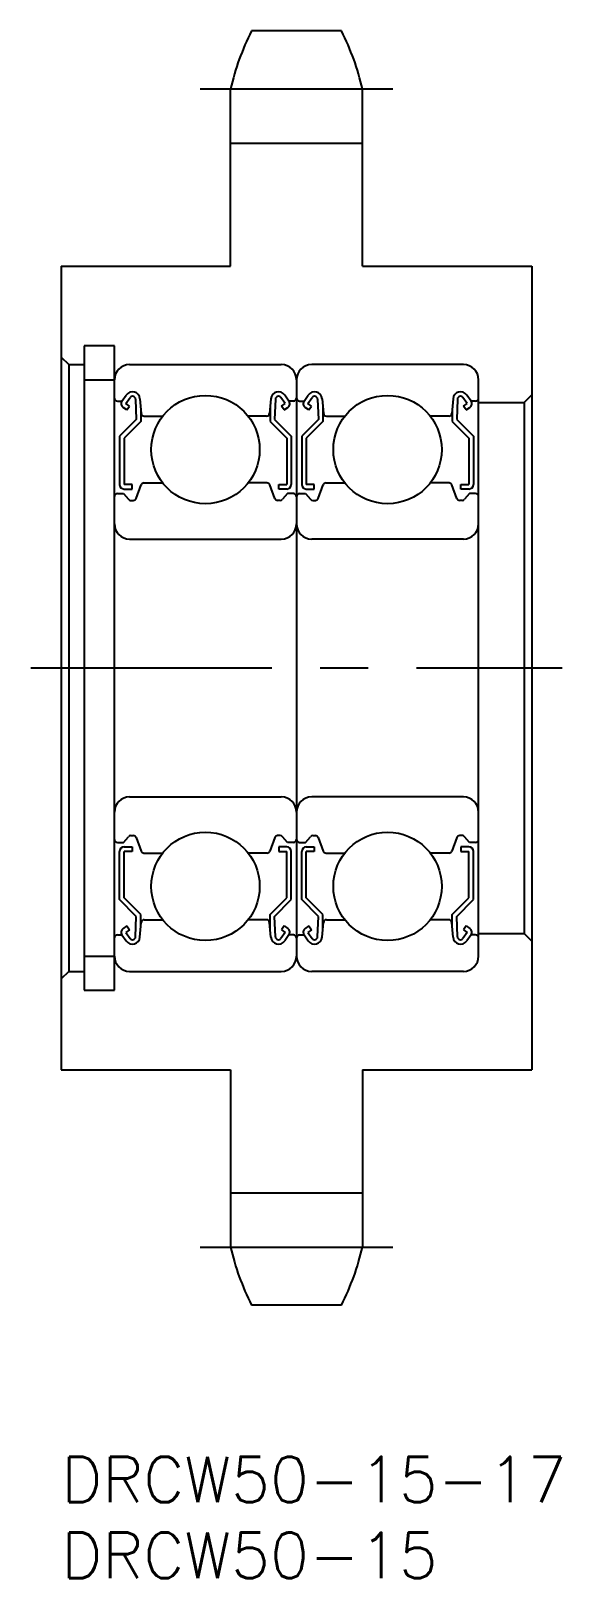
# Model space of a CAD drawing. Extents: x -2 to 33, y -8 to 94.
import ezdxf

# ---------------------------------------------------------------- set-up
doc = ezdxf.new("R2010")
doc.units = 0
doc.header["$LTSCALE"] = 0.5
doc.linetypes.add('CENTER', pattern=[50.8, 31.75, -6.35, 6.35, -6.35])
for name, color, linetype in [('MSM_CENTER', 1, 'CENTER'), ('MSM_CONTINUOUS', 7, 'CONTINUOUS'), ('MSM_PART_NUMBER', 7, 'CONTINUOUS')]:
    doc.layers.add(name, color=color, linetype=linetype)
doc.styles.get("Standard").update_dxf_attribs({"font": 'txt.shx', "height": 3, "bigfont": 'bigfont.shx'})

# ---------------------------------------------------------------- blocks, each defined once
blk = doc.blocks.new('*U2')
at = {"layer": 'MSM_PART_NUMBER'}
blk.add_text('DRCW50-15-17', height=3, dxfattribs=at).set_placement((0, -3))
blk = doc.blocks.new('*U3')
at = {"layer": 'MSM_PART_NUMBER'}
blk.add_text('DRCW50-15', height=3, dxfattribs=at).set_placement((0, -8))

msp = doc.modelspace()

# ---------------------------------------------------------------- linework, layer by layer
at = {"layer": 'MSM_CENTER'}
for p, q in [((9.15, 90.175), (21.85, 90.175)), ((-2, 52), (33, 52)), ((9.15, 13.825), (21.85, 13.825))]:
    msp.add_line(p, q, dxfattribs=at)
at = {"layer": 'MSM_CONTINUOUS'}
for p, q in [((18.461581, 94), (12.538419, 94)), ((11.15, 78.5), (11.15, 90.175)), ((19.85, 78.5), (19.85, 90.175)), ((11.15, 86.605), (19.85, 86.605)), ((0, 78.5), (0, 25.5)), ((0, 78.5), (11.15, 78.5)), ((19.85, 78.5), (31, 78.5)), ((31, 78.5), (31, 25.5)), ((0, 72.5), (0.5, 72)), ((1.5, 73.25), (1.5, 30.75)), ((3.5, 73.25), (1.5, 73.25)), ((3.5, 30.75), (3.5, 73.25)), ((0.5, 72), (0.5, 32)), ((0.5, 72), (1.5, 72)), ((4.5, 72), (14.5, 72)), ((26.5, 72), (16.5, 72)), ((1.5, 71), (3.5, 71)), ((15.5, 71), (15.5, 33)), ((27.5, 33), (27.5, 71)), ((3.7, 69.59999), (4.000027, 69.59999)), ((3.9999, 69.59981), (4.278643, 69.996961)), ((4.246028, 69.427975), (4.528243, 69.830057)), ((4.491028, 69.25495), (4.246028, 69.427975)), ((4.891806, 69.722595), (4.941991, 68.373941)), ((5.185949, 69.753865), (5.272061, 68.782332)), ((13.814051, 69.753865), (13.727939, 68.782332)), ((14.108195, 69.722595), (14.05801, 68.373941)), ((14.753973, 69.427975), (14.471758, 69.830057)), ((14.508972, 69.25495), (14.753973, 69.427975)), ((15.0001, 69.59981), (14.721358, 69.996961)), ((15.3, 69.59999), (14.999973, 69.59999)), ((15.7, 69.59999), (16.000027, 69.59999)), ((15.9999, 69.59981), (16.278642, 69.996961)), ((16.246027, 69.427975), (16.528242, 69.830057)), ((16.491028, 69.25495), (16.246027, 69.427975)), ((16.891805, 69.722595), (16.94199, 68.373941)), ((17.185949, 69.753865), (17.272061, 68.782332)), ((25.814051, 69.753865), (25.727939, 68.782332)), ((26.108194, 69.722595), (26.058009, 68.373941)), ((26.753972, 69.427975), (26.471757, 69.830057)), ((26.508972, 69.25495), (26.753972, 69.427975)), ((27.0001, 69.59981), (26.721357, 69.996961)), ((27.3, 69.59999), (26.999973, 69.59999)), ((27.5, 69.5), (30.5, 69.5)), ((31, 70), (30.5, 69.5)), ((30.5, 69.5), (30.5, 34.5)), ((4.941991, 68.373941), (3.842, 67.27398)), ((4.319032, 69.009965), (4.073551, 69.181602)), ((4.319032, 69.009965), (4.491028, 69.25495)), ((5.242, 69.12099), (5.242, 68.24999)), ((5.47128, 68.59999), (6.686031, 68.59999)), ((13.52872, 68.59999), (12.31397, 68.59999)), ((13.758, 69.12099), (13.758, 68.24999)), ((14.05801, 68.373941), (15.158, 67.27398)), ((14.680969, 69.009965), (14.508972, 69.25495)), ((14.680969, 69.009965), (14.926449, 69.181602)), ((16.94199, 68.373941), (15.842, 67.27398)), ((16.319031, 69.009965), (16.073551, 69.181602)), ((16.319031, 69.009965), (16.491028, 69.25495)), ((17.242, 69.12099), (17.242, 68.24999)), ((17.47128, 68.59999), (18.68603, 68.59999)), ((25.52872, 68.59999), (24.313969, 68.59999)), ((25.758, 69.12099), (25.758, 68.24999)), ((26.058009, 68.373941), (27.158, 67.27398)), ((26.680968, 69.009965), (26.508972, 69.25495)), ((26.680968, 69.009965), (26.926449, 69.181602)), ((5.242, 68.24999), (4.142, 67.15001)), ((13.758, 68.24999), (14.858, 67.15001)), ((17.242, 68.24999), (16.142, 67.15001)), ((25.758, 68.24999), (26.858, 67.15001)), ((3.842, 67.27398), (3.842, 64.09999)), ((4.142, 67.15001), (4.142, 64.09999)), ((14.858, 67.15001), (14.858, 64.09999)), ((15.158, 67.27398), (15.158, 64.09999)), ((15.842, 67.27398), (15.842, 64.09999)), ((16.142, 67.15001), (16.142, 64.09999)), ((26.858, 67.15001), (26.858, 64.09999)), ((27.158, 67.27398), (27.158, 64.09999)), ((3.7, 63.49998), (4.099977, 63.49998)), ((4.099977, 63.49998), (4.417605, 63.121435)), ((4.662, 64.09999), (4.142, 64.09999)), ((4.142, 63.79999), (4.662, 63.79999)), ((4.662, 63.79999), (4.662, 64.09999)), ((4.933822, 63.181488), (5.257184, 64.068482)), ((5.445087, 64.19998), (6.686023, 64.19998)), ((13.554913, 64.19998), (12.313978, 64.19998)), ((14.066179, 63.181488), (13.742816, 64.068482)), ((14.338, 64.09999), (14.858, 64.09999)), ((14.338, 63.79999), (14.338, 64.09999)), ((14.858, 63.79999), (14.338, 63.79999)), ((14.900024, 63.49998), (14.582395, 63.121435)), ((15.3, 63.49998), (14.900024, 63.49998)), ((15.7, 63.49998), (16.099976, 63.49998)), ((16.099976, 63.49998), (16.417605, 63.121435)), ((16.662, 64.09999), (16.142, 64.09999)), ((16.142, 63.79999), (16.662, 63.79999)), ((16.662, 63.79999), (16.662, 64.09999)), ((16.933821, 63.181488), (17.257184, 64.068482)), ((17.445087, 64.19998), (18.686022, 64.19998)), ((25.554913, 64.19998), (24.313977, 64.19998)), ((26.066178, 63.181488), (25.742816, 64.068482)), ((26.338, 63.79999), (26.338, 64.09999)), ((26.338, 64.09999), (26.858, 64.09999)), ((26.858, 63.79999), (26.338, 63.79999)), ((26.900023, 63.49998), (26.582395, 63.121435)), ((27.3, 63.49998), (26.900023, 63.49998)), ((4.570816, 63.04999), (4.745919, 63.04999)), ((14.429185, 63.04999), (14.254081, 63.04999)), ((16.570815, 63.04999), (16.745919, 63.04999)), ((26.429184, 63.04999), (26.254081, 63.04999)), ((4.5, 60.5), (14.5, 60.5)), ((26.5, 60.5), (16.5, 60.5)), ((4.5, 43.5), (14.5, 43.5)), ((26.5, 43.5), (16.5, 43.5)), ((4.099977, 40.50002), (4.417605, 40.878566)), ((4.570816, 40.95001), (4.745919, 40.95001)), ((4.933822, 40.818512), (5.257184, 39.931518)), ((14.066179, 40.818512), (13.742816, 39.931518)), ((14.429185, 40.95001), (14.254081, 40.95001)), ((14.900024, 40.50002), (14.582395, 40.878566)), ((16.099976, 40.50002), (16.417605, 40.878566)), ((16.570815, 40.95001), (16.745919, 40.95001)), ((16.933821, 40.818512), (17.257184, 39.931518)), ((26.066178, 40.818512), (25.742816, 39.931518)), ((26.429184, 40.95001), (26.254081, 40.95001)), ((26.900023, 40.50002), (26.582395, 40.878566)), ((3.7, 40.50002), (4.099977, 40.50002)), ((3.842, 36.72602), (3.842, 39.90001)), ((4.142, 40.20001), (4.662, 40.20001)), ((4.142, 36.84999), (4.142, 39.90001)), ((4.662, 39.90001), (4.142, 39.90001)), ((4.662, 40.20001), (4.662, 39.90001)), ((5.445087, 39.80002), (6.686023, 39.80002)), ((13.554913, 39.80002), (12.313978, 39.80002)), ((14.338, 40.20001), (14.338, 39.90001)), ((14.858, 40.20001), (14.338, 40.20001)), ((14.338, 39.90001), (14.858, 39.90001)), ((14.858, 36.84999), (14.858, 39.90001)), ((15.3, 40.50002), (14.900024, 40.50002)), ((15.158, 36.72602), (15.158, 39.90001)), ((15.7, 40.50002), (16.099976, 40.50002)), ((15.842, 36.72602), (15.842, 39.90001)), ((16.142, 40.20001), (16.662, 40.20001)), ((16.142, 36.84999), (16.142, 39.90001)), ((16.662, 39.90001), (16.142, 39.90001)), ((16.662, 40.20001), (16.662, 39.90001)), ((17.445087, 39.80002), (18.686022, 39.80002)), ((25.554913, 39.80002), (24.313977, 39.80002)), ((26.858, 40.20001), (26.338, 40.20001)), ((26.338, 40.20001), (26.338, 39.90001)), ((26.338, 39.90001), (26.858, 39.90001)), ((26.858, 36.84999), (26.858, 39.90001)), ((27.3, 40.50002), (26.900023, 40.50002)), ((27.158, 36.72602), (27.158, 39.90001)), ((4.941991, 35.62606), (3.842, 36.72602)), ((5.242, 35.75001), (4.142, 36.84999)), ((13.758, 35.75001), (14.858, 36.84999)), ((14.05801, 35.62606), (15.158, 36.72602)), ((16.94199, 35.62606), (15.842, 36.72602)), ((17.242, 35.75001), (16.142, 36.84999)), ((25.758, 35.75001), (26.858, 36.84999)), ((26.058009, 35.62606), (27.158, 36.72602)), ((5.242, 34.87901), (5.242, 35.75001)), ((13.758, 34.87901), (13.758, 35.75001)), ((17.242, 34.87901), (17.242, 35.75001)), ((25.758, 34.87901), (25.758, 35.75001)), ((4.319032, 34.990035), (4.073551, 34.818399)), ((4.491028, 34.74505), (4.246028, 34.572026)), ((4.319032, 34.990035), (4.491028, 34.74505)), ((4.891806, 34.277406), (4.941991, 35.62606)), ((5.185949, 34.246135), (5.272061, 35.217668)), ((5.47128, 35.40001), (6.686031, 35.40001)), ((13.52872, 35.40001), (12.31397, 35.40001)), ((13.814051, 34.246135), (13.727939, 35.217668)), ((14.108195, 34.277406), (14.05801, 35.62606)), ((14.680969, 34.990035), (14.508972, 34.74505)), ((14.508972, 34.74505), (14.753973, 34.572026)), ((14.680969, 34.990035), (14.926449, 34.818399)), ((16.319031, 34.990035), (16.073551, 34.818399)), ((16.491028, 34.74505), (16.246027, 34.572026)), ((16.319031, 34.990035), (16.491028, 34.74505)), ((16.891805, 34.277406), (16.94199, 35.62606)), ((17.185949, 34.246135), (17.272061, 35.217668)), ((17.47128, 35.40001), (18.68603, 35.40001)), ((25.52872, 35.40001), (24.313969, 35.40001)), ((25.814051, 34.246135), (25.727939, 35.217668)), ((26.108194, 34.277406), (26.058009, 35.62606)), ((26.680968, 34.990035), (26.508972, 34.74505)), ((26.508972, 34.74505), (26.753972, 34.572026)), ((26.680968, 34.990035), (26.926449, 34.818399)), ((3.7, 34.40001), (4.000027, 34.40001)), ((3.9999, 34.400191), (4.278643, 34.00304)), ((4.246028, 34.572026), (4.528243, 34.169944)), ((14.753973, 34.572026), (14.471758, 34.169944)), ((15.0001, 34.400191), (14.721358, 34.00304)), ((15.3, 34.40001), (14.999973, 34.40001)), ((15.7, 34.40001), (16.000027, 34.40001)), ((15.9999, 34.400191), (16.278642, 34.00304)), ((16.246027, 34.572026), (16.528242, 34.169944)), ((26.753972, 34.572026), (26.471757, 34.169944)), ((27.0001, 34.400191), (26.721357, 34.00304)), ((27.3, 34.40001), (26.999973, 34.40001)), ((27.5, 34.5), (30.5, 34.5)), ((30.5, 34.5), (31, 34)), ((1.5, 33), (3.5, 33)), ((0.5, 32), (0, 31.5)), ((0.5, 32), (1.5, 32)), ((4.5, 32), (14.5, 32)), ((7, 32), (7, 32.0001)), ((26.5, 32), (16.5, 32)), ((24, 32), (24, 32.0001)), ((1.5, 30.75), (3.5, 30.75)), ((0, 25.5), (11.15, 25.5)), ((11.15, 25.5), (11.15, 13.825)), ((19.85, 25.5), (19.85, 13.825)), ((19.85, 25.5), (31, 25.5)), ((11.15, 17.395), (19.85, 17.395)), ((18.461581, 10), (12.538419, 10))]:
    msp.add_line(p, q, dxfattribs=at)
for centre in [(9.5, 66.39998), (21.5, 66.39998), (9.5, 37.60002), (21.5, 37.60002)]:
    msp.add_circle(centre, 3.5719, dxfattribs=at)
for centre, radius, start, end in [((27.499397, 86.404897), 16.778452, 153.08487847, 167.01481628), ((3.500603, 86.404897), 16.778452, 12.98518372, 26.91512153), ((4.5, 71), 1, 90, 180), ((14.5, 71), 1, 0, 90), ((16.5, 71), 1, 90, 180), ((26.5, 71), 1, 0, 90), ((3.7, 69.79999), 0.2, 180, 270), ((4.245456, 69.427465), 0.3, 144.936745, 235.039255), ((4.687902, 69.709721), 0.5, 5.065195, 144.936745), ((4.691944, 69.715158), 0.2, 2.131062, 144.935553), ((14.312099, 69.709721), 0.5, 35.063255, 174.934805), ((14.308056, 69.715158), 0.2, 35.064447, 177.868938), ((14.754545, 69.427465), 0.3, 304.960745, 35.063255), ((15.3, 69.79999), 0.2, 270, 0), ((15.7, 69.79999), 0.2, 180, 270), ((16.245455, 69.427465), 0.3, 144.936745, 235.039255), ((16.687901, 69.709721), 0.5, 5.065195, 144.936745), ((16.691944, 69.715158), 0.2, 2.131062, 144.935553), ((26.312098, 69.709721), 0.5, 35.063255, 174.934805), ((26.308056, 69.715158), 0.2, 35.064447, 177.868938), ((26.754544, 69.427465), 0.3, 304.960745, 35.063255), ((27.3, 69.79999), 0.2, 270, 0), ((5.47128, 68.79999), 0.2, 185.065195, 270), ((13.52872, 68.79999), 0.2, 270, 354.934805), ((17.47128, 68.79999), 0.2, 185.065195, 270), ((25.52872, 68.79999), 0.2, 270, 354.934805), ((3.7, 63.29998), 0.2, 90, 180), ((4.142, 64.09999), 0.3, 180, 270), ((5.445087, 63.99998), 0.2, 90, 159.970177), ((13.554913, 63.99998), 0.2, 20.029823, 90), ((14.858, 64.09999), 0.3, 270, 0), ((15.3, 63.29998), 0.2, 0, 90), ((15.7, 63.29998), 0.2, 90, 180), ((16.142, 64.09999), 0.3, 180, 270), ((17.445087, 63.99998), 0.2, 90, 159.970177), ((25.554913, 63.99998), 0.2, 20.029823, 90), ((26.858, 64.09999), 0.3, 270, 0), ((27.3, 63.29998), 0.2, 0, 90), ((4.570816, 63.24999), 0.2, 219.999223, 270), ((4.745919, 63.24999), 0.2, 270, 339.970177), ((14.254081, 63.24999), 0.2, 200.029823, 270), ((14.429185, 63.24999), 0.2, 270, 320.000777), ((16.570815, 63.24999), 0.2, 219.999223, 270), ((16.745919, 63.24999), 0.2, 270, 339.970177), ((26.254081, 63.24999), 0.2, 200.029823, 270), ((26.429184, 63.24999), 0.2, 270, 320.000777), ((4.5, 61.5), 1, 180, 270), ((14.5, 61.5), 1, 270, 0), ((16.5, 61.5), 1, 180, 270), ((26.5, 61.5), 1, 270, 0), ((4.5, 42.5), 1, 90, 180), ((14.5, 42.5), 1, 0, 90), ((16.5, 42.5), 1, 90, 180), ((26.5, 42.5), 1, 0, 90), ((4.570816, 40.75001), 0.2, 90, 140.000777), ((4.745919, 40.75001), 0.2, 20.029823, 90), ((14.254081, 40.75001), 0.2, 90, 159.970177), ((14.429185, 40.75001), 0.2, 39.999223, 90), ((16.570815, 40.75001), 0.2, 90, 140.000777), ((16.745919, 40.75001), 0.2, 20.029823, 90), ((26.254081, 40.75001), 0.2, 90, 159.970177), ((26.429184, 40.75001), 0.2, 39.999223, 90), ((3.7, 40.70002), 0.2, 180, 270), ((4.142, 39.90001), 0.3, 90, 180), ((5.445087, 40.00002), 0.2, 200.029823, 270), ((13.554913, 40.00002), 0.2, 270, 339.970177), ((14.858, 39.90001), 0.3, 0, 90), ((15.3, 40.70002), 0.2, 270, 0), ((15.7, 40.70002), 0.2, 180, 270), ((16.142, 39.90001), 0.3, 90, 180), ((17.445087, 40.00002), 0.2, 200.029823, 270), ((25.554913, 40.00002), 0.2, 270, 339.970177), ((26.858, 39.90001), 0.3, 0, 90), ((27.3, 40.70002), 0.2, 270, 0), ((4.245456, 34.572535), 0.3, 124.960745, 215.063255), ((5.47128, 35.20001), 0.2, 90, 174.934805), ((13.52872, 35.20001), 0.2, 5.065195, 90), ((14.754545, 34.572535), 0.3, 324.936745, 55.039255), ((16.245455, 34.572535), 0.3, 124.960745, 215.063255), ((17.47128, 35.20001), 0.2, 90, 174.934805), ((25.52872, 35.20001), 0.2, 5.065195, 90), ((26.754544, 34.572535), 0.3, 324.936745, 55.039255), ((3.7, 34.20001), 0.2, 90, 180), ((4.687902, 34.29028), 0.5, 215.063255, 354.934805), ((4.691944, 34.284843), 0.2, 215.064447, 357.868938), ((14.312099, 34.29028), 0.5, 185.065195, 324.936745), ((14.308056, 34.284843), 0.2, 182.131062, 324.935553), ((15.3, 34.20001), 0.2, 0, 90), ((15.7, 34.20001), 0.2, 90, 180), ((16.687901, 34.29028), 0.5, 215.063255, 354.934805), ((16.691944, 34.284843), 0.2, 215.064447, 357.868938), ((26.312098, 34.29028), 0.5, 185.065195, 324.936745), ((26.308056, 34.284843), 0.2, 182.131062, 324.935553), ((27.3, 34.20001), 0.2, 0, 90), ((4.5, 33), 1, 180, 270), ((14.5, 33), 1, 270, 0), ((16.5, 33), 1, 180, 270), ((26.5, 33), 1, 270, 0), ((27.499397, 17.595103), 16.778452, 192.98518372, 206.91512153), ((3.500603, 17.595103), 16.778452, 333.08487847, 347.01481628)]:
    msp.add_arc(centre, radius, start, end, dxfattribs=at)

# ---------------------------------------------------------------- block references
for name in ['*U2', '*U3']:
    msp.add_blockref(name, (0, 0), dxfattribs=at)

doc.saveas('drawing.dxf')
